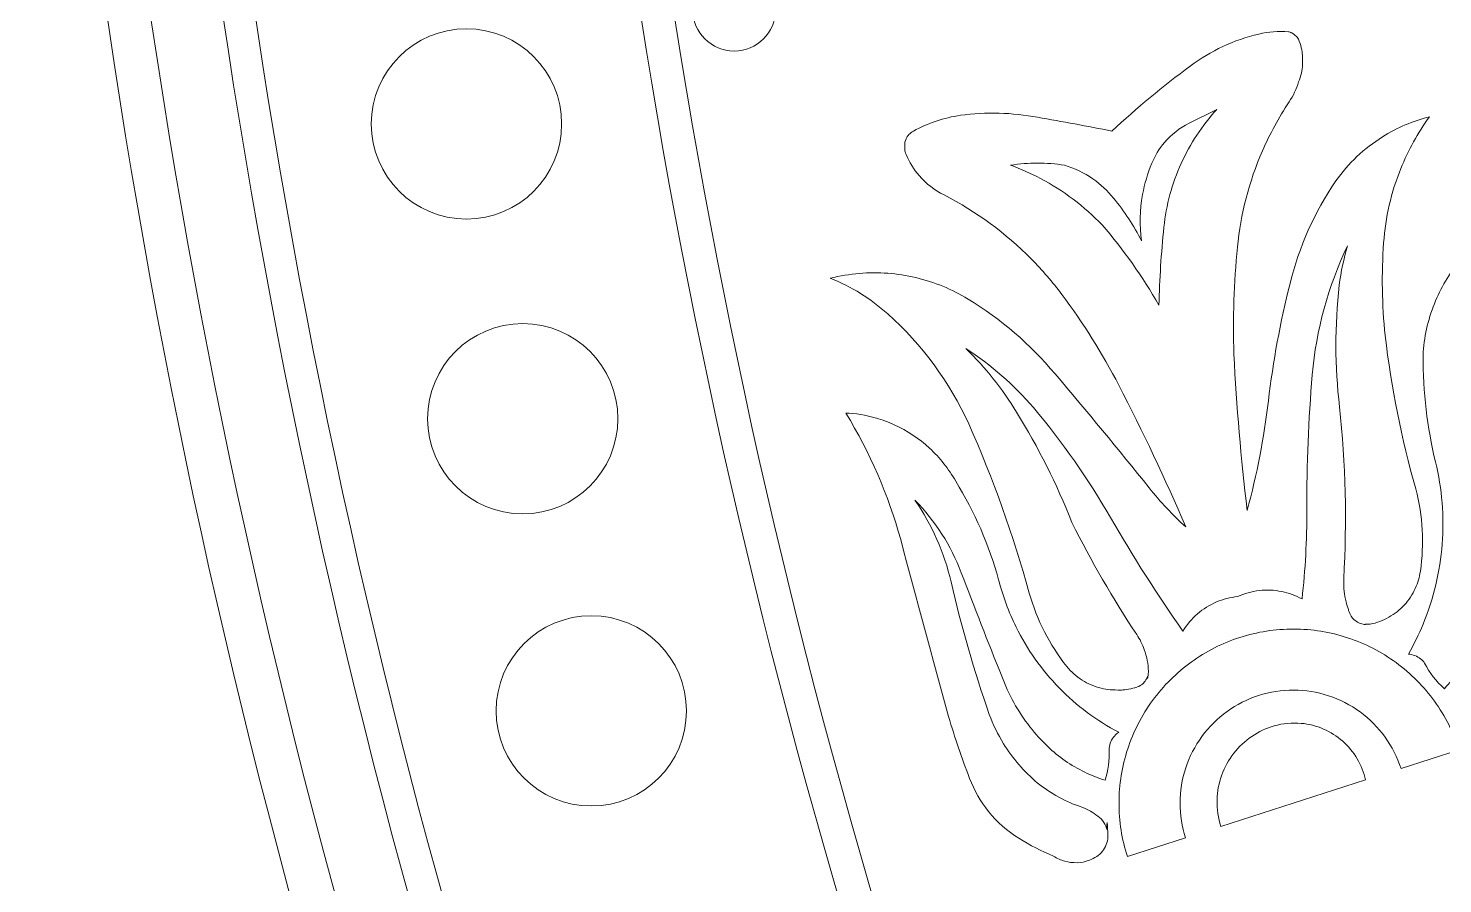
# Model space of a CAD drawing. Header units: millimetres. Extents: x -216 to 235, y -247 to 205.
# Drawn here: x -215.69 to -173.26, y -79.46 to -53.8 of the extents above; entities that cross this region are included whole.
import ezdxf

# ---------------------------------------------------------------- set-up
doc = ezdxf.new("R2010")
doc.units = ezdxf.units.MM
doc.header["$MEASUREMENT"] = 0
doc.layers.add('Camada 1', color=7, linetype='Continuous')

msp = doc.modelspace()

# ---------------------------------------------------------------- linework, layer by layer
at = {"layer": 'Camada 1', "color": 240, "lineweight": 18}
msp.add_open_spline([(40.386, -243.7514), (52.549, -242.0562), (64.5321, -239.369), (76.2543, -235.708), (76.2543, -235.708), (98.8911, -228.6351), (120.1427, -218.1082), (139.486, -204.3864), (139.486, -204.3864), (164.4969, -186.644), (185.4274, -164.233), (201.4217, -138.0695), (201.4217, -138.0695), (213.7717, -117.7741), (222.7947, -95.7966), (228.2686, -72.6782), (228.2686, -72.6782), (232.7664, -53.682), (234.7784, -34.2646), (234.2711, -14.7498), (234.2711, -14.7498), (233.6078, 8.9614), (229.2434, 32.277), (221.2854, 54.6227), (221.2854, 54.6227), (213.3274, 76.9685), (201.9717, 97.7943), (187.498, 116.5872), (187.498, 116.5872), (182.1139, 123.578), (176.3293, 130.2413), (170.1642, 136.5541), (170.1642, 136.5541), (153.5928, 153.4769), (134.5781, 167.599), (113.5883, 178.5727), (113.5883, 178.5727), (92.5985, 189.5464), (70.1505, 197.1015), (46.7969, 201.0519), (46.7969, 201.0519), (39.0919, 202.3552), (31.3295, 203.2562), (23.5308, 203.7524), (23.5308, 203.7524), (0.054, 205.2792), (-23.3725, 203.1146), (-46.1721, 197.3119), (-46.1721, 197.3119), (-57.2082, 194.503), (-67.9982, 190.8615), (-78.4793, 186.4083), (-78.4793, 186.4083), (-100.2525, 177.1917), (-120.3159, 164.6826), (-138.1754, 149.1888), (-138.1754, 149.1888), (-156.0349, 133.6951), (-171.2507, 115.5983), (-183.4483, 95.344), (-183.4483, 95.344), (-190.4371, 83.7389), (-196.3515, 71.5511), (-201.1434, 58.8799), (-201.1434, 58.8799), (-210.746, 33.3304), (-215.639, 6.4782), (-215.6655, -20.8162), (-215.6655, -20.8162), (-215.6885, -44.4186), (-212.0189, -67.7341), (-204.7472, -90.1884), (-204.7472, -90.1884), (-197.4754, -112.6427), (-186.7806, -133.683), (-172.926, -152.7913), (-172.926, -152.7913), (-167.4686, -160.3181), (-161.5547, -167.4917), (-155.2071, -174.2846)], degree=3, knots=[0, 0, 0, 0, 0.047619, 0.047619, 0.047619, 0.047619, 0.0952381, 0.0952381, 0.0952381, 0.0952381, 0.1428571, 0.1428571, 0.1428571, 0.1428571, 0.1904762, 0.1904762, 0.1904762, 0.1904762, 0.2380952, 0.2380952, 0.2380952, 0.2380952, 0.2857143, 0.2857143, 0.2857143, 0.2857143, 0.3333333, 0.3333333, 0.3333333, 0.3333333, 0.3809524, 0.3809524, 0.3809524, 0.3809524, 0.4285714, 0.4285714, 0.4285714, 0.4285714, 0.4761905, 0.4761905, 0.4761905, 0.4761905, 0.5238095, 0.5238095, 0.5238095, 0.5238095, 0.5714286, 0.5714286, 0.5714286, 0.5714286, 0.6190476, 0.6190476, 0.6190476, 0.6190476, 0.6666667, 0.6666667, 0.6666667, 0.6666667, 0.7142857, 0.7142857, 0.7142857, 0.7142857, 0.7619048, 0.7619048, 0.7619048, 0.7619048, 0.8095238, 0.8095238, 0.8095238, 0.8095238, 0.8571429, 0.8571429, 0.8571429, 0.8571429, 0.9047619, 0.9047619, 0.9047619, 0.9047619, 1, 1, 1, 1], dxfattribs=at)
at = {"layer": 'Camada 1', "color": 250, "lineweight": 18}
for points, knots in [([(169.4556, 135.5004), (152.9965, 152.348), (134.1044, 166.4135), (113.2447, 177.3504), (113.2447, 177.3504), (92.385, 188.2873), (70.0712, 195.8264), (46.8527, 199.782), (46.8527, 199.782), (39.1901, 201.0875), (31.4701, 201.9926), (23.7134, 202.4951), (23.7134, 202.4951), (0.3708, 204.0413), (-22.9262, 201.9169), (-45.6041, 196.1741), (-45.6041, 196.1741), (-56.5864, 193.3931), (-67.3248, 189.7829), (-77.7567, 185.3645), (-77.7567, 185.3645), (-99.4202, 176.2238), (-119.3871, 163.8067), (-137.1658, 148.419), (-137.1658, 148.419), (-154.9444, 133.0313), (-170.097, 115.0518), (-182.2504, 94.9233), (-182.2504, 94.9233), (-189.2131, 83.3915), (-195.1084, 71.2792), (-199.8881, 58.6848), (-199.8881, 58.6848), (-209.4979, 33.2044), (-214.3954, 6.4161), (-214.4225, -20.8161), (-214.4225, -20.8161), (-214.4225, -44.3152), (-210.6959, -67.68), (-203.3914, -90.0987), (-203.3914, -90.0987), (-196.087, -112.5174), (-185.3655, -133.5174), (-171.4908, -152.5816), (-171.4908, -152.5816), (-166.2338, -159.8049), (-160.555, -166.7015), (-154.4747, -173.2469), (-154.4747, -173.2469), (-138.5335, -190.4321), (-120.1002, -204.912), (-99.6287, -216.33), (-99.6287, -216.33), (-77.9909, -228.3986), (-54.6567, -236.727), (-30.2673, -241.0865), (-30.2673, -241.0865), (-7.2069, -245.2627), (16.2229, -245.78), (39.4452, -242.6257)], [0, 0, 0, 0, 0.0625, 0.0625, 0.0625, 0.0625, 0.125, 0.125, 0.125, 0.125, 0.1875, 0.1875, 0.1875, 0.1875, 0.25, 0.25, 0.25, 0.25, 0.3125, 0.3125, 0.3125, 0.3125, 0.375, 0.375, 0.375, 0.375, 0.4375, 0.4375, 0.4375, 0.4375, 0.5, 0.5, 0.5, 0.5, 0.5625, 0.5625, 0.5625, 0.5625, 0.625, 0.625, 0.625, 0.625, 0.6875, 0.6875, 0.6875, 0.6875, 0.75, 0.75, 0.75, 0.75, 0.8125, 0.8125, 0.8125, 0.8125, 0.875, 0.875, 0.875, 0.875, 1, 1, 1, 1]), ([(-80.3896, -223.5108), (-101.7016, -214.0775), (-121.2756, -201.4264), (-138.6295, -185.869), (-138.6295, -185.869), (-155.9835, -170.3116), (-170.6901, -152.2309), (-182.3871, -132.0723), (-182.3871, -132.0723), (-186.1637, -125.5637), (-189.6042, -118.8715), (-192.6998, -112.0128), (-192.6998, -112.0128), (-202.31, -90.6018), (-208.4525, -67.9511), (-210.976, -44.6184), (-210.976, -44.6184), (-211.9408, -35.6978), (-212.3665, -26.7353), (-212.2517, -17.7634), (-212.2517, -17.7634), (-211.9346, 5.5262), (-207.9782, 28.4796), (-200.4799, 50.5315), (-200.4799, 50.5315), (-192.9815, 72.5834), (-182.1257, 93.1907), (-168.1799, 111.8462), (-168.1799, 111.8462), (-161.7917, 120.3919), (-154.8036, 128.4545), (-147.2523, 135.9921), (-147.2523, 135.9921), (-144.575, 138.6646), (-141.8305, 141.2679), (-139.0205, 143.8004)], [0, 0, 0, 0, 0.1, 0.1, 0.1, 0.1, 0.2, 0.2, 0.2, 0.2, 0.3, 0.3, 0.3, 0.3, 0.4, 0.4, 0.4, 0.4, 0.5, 0.5, 0.5, 0.5, 0.6, 0.6, 0.6, 0.6, 0.7, 0.7, 0.7, 0.7, 0.8, 0.8, 0.8, 0.8, 1, 1, 1, 1]), ([(-139.0924, 142.3947), (-156.1732, 126.9372), (-170.6255, 108.9981), (-182.0937, 89.0189), (-182.0937, 89.0189), (-190.2531, 74.804), (-196.7728, 59.7664), (-201.5712, 44.0943), (-201.5712, 44.0943), (-208.3999, 21.7894), (-211.6552, -1.3091), (-211.2571, -24.6323), (-211.2571, -24.6323), (-211.1087, -33.3264), (-210.4499, -41.9967), (-209.2831, -50.6134), (-209.2831, -50.6134), (-206.139, -73.616), (-199.4352, -95.8435), (-189.3368, -116.7486), (-189.3368, -116.7486), (-180.0563, -135.9605), (-168.1071, -153.6364), (-153.7378, -169.4081), (-153.7378, -169.4081), (-133.2574, -191.8875), (-108.6336, -209.7323), (-80.8955, -222.1967)], [0, 0, 0, 0, 0.125, 0.125, 0.125, 0.125, 0.25, 0.25, 0.25, 0.25, 0.375, 0.375, 0.375, 0.375, 0.5, 0.5, 0.5, 0.5, 0.625, 0.625, 0.625, 0.625, 0.75, 0.75, 0.75, 0.75, 1, 1, 1, 1]), ([(-130.0336, 133.8278), (-146.2194, 119.3145), (-159.9356, 102.4479), (-170.8443, 83.6433), (-170.8443, 83.6433), (-179.7554, 68.2822), (-186.6247, 51.9059), (-191.3391, 34.7844), (-191.3391, 34.7844), (-198.8378, 7.5444), (-200.7516, -20.6439), (-197.0035, -48.6475), (-197.0035, -48.6475), (-194.1104, -70.2624), (-187.8716, -91.1586), (-178.4408, -110.8216), (-178.4408, -110.8216), (-170.3193, -127.7548), (-159.9861, -143.4365), (-147.6304, -157.5797)], [0, 0, 0, 0, 0.1666667, 0.1666667, 0.1666667, 0.1666667, 0.3333333, 0.3333333, 0.3333333, 0.3333333, 0.5, 0.5, 0.5, 0.5, 0.6666667, 0.6666667, 0.6666667, 0.6666667, 1, 1, 1, 1]), ([(-140.2035, -167.1943), (-159.4832, -147.5044), (-174.5435, -124.4266), (-184.8038, -98.8507), (-184.8038, -98.8507), (-192.9967, -78.4281), (-197.894, -56.9753), (-199.375, -35.0205), (-199.375, -35.0205), (-199.8831, -27.4882), (-199.9833, -19.9394), (-199.6752, -12.3962)], [0, 0, 0, 0, 0.25, 0.25, 0.25, 0.25, 0.5, 0.5, 0.5, 0.5, 1, 1, 1, 1]), ([(-194.515, -54.4784), (-195.2015, -54.4784), (-195.7581, -53.9218), (-195.7581, -53.2353), (-195.7581, -53.2353), (-195.7581, -52.5487), (-195.2015, -51.9921), (-194.515, -51.9921), (-194.515, -51.9921), (-193.8284, -51.9921), (-193.2718, -52.5487), (-193.2718, -53.2353), (-193.2718, -53.2353), (-193.2718, -53.9218), (-193.8284, -54.4784), (-194.515, -54.4784)], [0, 0, 0, 0, 0.2, 0.2, 0.2, 0.2, 0.4, 0.4, 0.4, 0.4, 0.6, 0.6, 0.6, 0.6, 1, 1, 1, 1]), ([(-199.6906, -56.6664), (-199.6906, -58.2427), (-200.9686, -59.5206), (-202.5449, -59.5206), (-202.5449, -59.5206), (-204.1213, -59.5206), (-205.3992, -58.2427), (-205.3992, -56.6664), (-205.3992, -56.6664), (-205.3992, -55.09), (-204.1213, -53.8121), (-202.5449, -53.8121), (-202.5449, -53.8121), (-200.9686, -53.8121), (-199.6906, -55.09), (-199.6906, -56.6664)], [0, 0, 0, 0, 0.2, 0.2, 0.2, 0.2, 0.4, 0.4, 0.4, 0.4, 0.6, 0.6, 0.6, 0.6, 1, 1, 1, 1]), ([(-176.0309, -71.3966), (-176.003, -71.4479), (-175.9675, -71.4943), (-175.9251, -71.5345), (-175.9251, -71.5345), (-175.8828, -71.5746), (-175.8346, -71.6077), (-175.7819, -71.6329), (-175.7819, -71.6329), (-175.7292, -71.658), (-175.6534, -71.6822), (-175.6153, -71.6822), (-175.6153, -71.6822), (-175.4858, -71.6822), (-175.7284, -71.6766), (-175.4359, -71.6766), (-175.4359, -71.6766), (-175.2399, -71.6367), (-175.0525, -71.5665), (-174.8783, -71.4679), (-174.8783, -71.4679), (-174.7042, -71.3694), (-174.5476, -71.2448), (-174.4124, -71.0972), (-174.4124, -71.0972), (-174.2773, -70.9496), (-174.1669, -70.7827), (-174.084, -70.6006), (-174.084, -70.6006), (-174.0098, -70.4377), (-173.9591, -70.2661), (-173.9331, -70.0891), (-173.9331, -70.0891), (-173.8121, -69.2621), (-173.8585, -68.4277), (-174.0703, -67.6192), (-174.0703, -67.6192), (-174.4968, -66.111), (-174.8038, -64.5739), (-174.9893, -63.0176), (-174.9893, -63.0176), (-175.0843, -62.0917), (-175.0993, -61.1611), (-175.0343, -60.2327), (-175.0343, -60.2327), (-174.9806, -59.4662), (-174.8076, -58.7175), (-174.5197, -58.0051), (-174.5197, -58.0051), (-174.2967, -57.4533), (-174.0082, -56.9327), (-173.6586, -56.451), (-173.6586, -56.451), (-174.1587, -56.5769), (-174.6329, -56.7795), (-175.0696, -57.0537), (-175.0696, -57.0537), (-175.6203, -57.3996), (-176.0924, -57.8468), (-176.4675, -58.378), (-176.4675, -58.378), (-177.1085, -59.3143), (-177.5715, -60.3502), (-177.8417, -61.4522), (-177.8417, -61.4522), (-178.1343, -62.613), (-178.3512, -63.7902), (-178.4916, -64.979), (-178.4916, -64.979), (-178.6225, -66.0886), (-178.8349, -67.1855), (-179.1274, -68.2638), (-179.1274, -68.2638), (-179.3141, -66.7056), (-179.4472, -65.1418), (-179.5267, -63.5745), (-179.5267, -63.5745), (-179.561, -62.5035), (-179.5254, -61.4325), (-179.4203, -60.3661), (-179.4203, -60.3661), (-179.3233, -59.368), (-179.0714, -58.3973), (-178.6707, -57.4779), (-178.6707, -57.4779), (-178.4471, -56.9649), (-178.1794, -56.4736), (-177.8695, -56.0076), (-177.8695, -56.0076), (-177.7447, -55.8199), (-177.649, -55.6159), (-177.5845, -55.4001), (-177.5845, -55.4001), (-177.518, -55.2396), (-177.4637, -55.0287), (-177.4637, -54.8976), (-177.4637, -54.8976), (-177.4637, -54.6378), (-177.4635, -54.5513), (-177.504, -54.3825), (-177.504, -54.3825), (-177.5252, -54.294), (-177.5536, -54.2075), (-177.5891, -54.1237), (-177.5891, -54.1237), (-177.6145, -54.0806), (-177.6462, -54.042), (-177.6836, -54.0088), (-177.6836, -54.0088), (-177.721, -53.9756), (-177.7896, -53.9287), (-177.809, -53.9287), (-177.809, -53.9287), (-177.7949, -53.9287), (-177.8794, -53.9017), (-177.8901, -53.9017), (-177.8901, -53.9017), (-178.1886, -53.876), (-178.4874, -53.8981), (-178.7789, -53.9675), (-178.7789, -53.9675), (-179.5256, -54.1453), (-180.2206, -54.4712), (-180.8349, -54.9315), (-180.8349, -54.9315), (-181.656, -55.5344), (-182.4395, -56.1855), (-183.1827, -56.8823), (-183.1827, -56.8823), (-183.9241, -56.7337), (-184.6675, -56.5952), (-185.4128, -56.4669), (-185.4128, -56.4669), (-186.1778, -56.3235), (-186.956, -56.3035), (-187.7274, -56.4076), (-187.7274, -56.4076), (-188.2228, -56.481), (-188.6977, -56.6398), (-189.1377, -56.8791), (-189.1377, -56.8791), (-189.1875, -56.9062), (-189.2324, -56.9408), (-189.2714, -56.9819), (-189.2714, -56.9819), (-189.2967, -57.0086), (-189.3191, -57.0378), (-189.3385, -57.069), (-189.3385, -57.069), (-189.3678, -57.1262), (-189.398, -57.2119), (-189.398, -57.2509), (-189.398, -57.2509), (-189.398, -57.4482), (-189.3985, -57.2565), (-189.3985, -57.4422), (-189.3985, -57.4422), (-189.3985, -57.4689), (-189.3776, -57.5379), (-189.3588, -57.5831), (-189.3588, -57.5831), (-189.2613, -57.8145), (-189.1289, -58.0278), (-188.9647, -58.2177), (-188.9647, -58.2177), (-188.7554, -58.4598), (-188.5023, -58.6556), (-188.2154, -58.7973), (-188.2154, -58.7973), (-187.2463, -59.2985), (-186.3676, -59.9452), (-185.6009, -60.7213), (-185.6009, -60.7213), (-185.2713, -61.055), (-184.965, -61.4102), (-184.6835, -61.7853), (-184.6835, -61.7853), (-184.0401, -62.6434), (-183.4704, -63.5521), (-182.9786, -64.5053), (-182.9786, -64.5053), (-182.2589, -65.8999), (-181.5879, -67.3186), (-180.9663, -68.7596), (-180.9663, -68.7596), (-181.3646, -68.3984), (-181.7322, -68.006), (-182.0666, -67.5849), (-182.0666, -67.5849), (-182.9898, -66.4297), (-183.9314, -65.2897), (-184.8914, -64.1649), (-184.8914, -64.1649), (-185.633, -63.2758), (-186.5106, -62.5205), (-187.5003, -61.9197), (-187.5003, -61.9197), (-187.987, -61.6242), (-188.5139, -61.4086), (-189.0681, -61.278), (-189.0681, -61.278), (-189.6223, -61.1474), (-190.1901, -61.1051), (-190.7575, -61.1521), (-190.7575, -61.1521), (-191.0528, -61.1766), (-191.3451, -61.2252), (-191.6325, -61.2975), (-191.6325, -61.2975), (-190.9962, -61.548), (-190.4152, -61.9084), (-189.9081, -62.367), (-189.9081, -62.367), (-188.8746, -63.2911), (-188.0529, -64.4078), (-187.4782, -65.6694), (-187.4782, -65.6694), (-186.7479, -67.3148), (-186.1413, -69.0097), (-185.6619, -70.7449), (-185.6619, -70.7449), (-185.4336, -71.5481), (-185.0545, -72.2921), (-184.5388, -72.9488), (-184.5388, -72.9488), (-184.4065, -73.1076), (-184.251, -73.2436), (-184.0761, -73.3537), (-184.0761, -73.3537), (-183.9012, -73.4638), (-183.7113, -73.5451), (-183.511, -73.5957), (-183.511, -73.5957), (-183.3106, -73.6464), (-183.1854, -73.6513), (-182.8987, -73.6513), (-182.8987, -73.6513), (-182.7848, -73.6513), (-182.5902, -73.6122), (-182.4416, -73.5656), (-182.4416, -73.5656), (-182.4177, -73.5656), (-182.344, -73.5263), (-182.3011, -73.4957), (-182.3011, -73.4957), (-182.2581, -73.4651), (-182.2205, -73.4282), (-182.1891, -73.3858), (-182.1891, -73.3858), (-182.1576, -73.3434), (-182.1165, -73.2698), (-182.1165, -73.2467), (-182.1165, -73.2467), (-182.1165, -73.4216), (-182.0904, -73.1409), (-182.0904, -73.0846), (-182.0904, -73.0846), (-182.0904, -72.8886), (-182.1384, -72.6469), (-182.213, -72.439), (-182.213, -72.439), (-182.2702, -72.2798), (-182.3462, -72.1285), (-182.4398, -71.9875), (-182.4398, -71.9875), (-183.1564, -70.9078), (-183.8049, -69.7858), (-184.3826, -68.6258), (-184.3826, -68.6258), (-184.8381, -67.4739), (-185.3929, -66.3664), (-186.0428, -65.3118), (-186.0428, -65.3118), (-186.4708, -64.6172), (-186.9796, -63.9794), (-187.5618, -63.4078), (-187.5618, -63.4078), (-186.8046, -63.8983), (-186.126, -64.4928), (-185.5402, -65.1789), (-185.5402, -65.1789), (-184.6715, -66.2082), (-183.8979, -67.3108), (-183.2256, -68.4779), (-183.2256, -68.4779), (-182.5534, -69.6449), (-181.8292, -70.7802), (-181.0542, -71.8817), (-181.0542, -71.8817), (-180.9371, -71.6875), (-180.791, -71.5141), (-180.6196, -71.3656), (-180.6196, -71.3656), (-180.4482, -71.2172), (-180.2557, -71.0974), (-180.0468, -71.0091), (-180.0468, -71.0091), (-179.8456, -70.9242), (-179.6339, -70.8705), (-179.4165, -70.8494), (-179.4165, -70.8494), (-179.2104, -70.7549), (-178.992, -70.6938), (-178.7668, -70.6676), (-178.7668, -70.6676), (-178.5415, -70.6414), (-178.315, -70.6508), (-178.0926, -70.6955), (-178.0926, -70.6955), (-177.8785, -70.7386), (-177.6734, -70.8134), (-177.4818, -70.9184), (-177.4818, -70.9184), (-177.3825, -70.0284), (-177.3378, -69.1743), (-177.3378, -68.2389), (-177.3378, -68.2389), (-177.3442, -66.8874), (-177.2895, -65.537), (-177.1738, -64.1905), (-177.1738, -64.1905), (-177.058, -62.8438), (-176.7017, -61.54), (-176.1166, -60.3217), (-176.1166, -60.3217), (-176.2303, -60.71), (-176.3137, -61.106), (-176.3663, -61.5072), (-176.3663, -61.5072), (-176.501, -62.7196), (-176.4983, -63.9394), (-176.3583, -65.1512), (-176.3583, -65.1512), (-176.1745, -66.8665), (-176.132, -68.5911), (-176.2309, -70.3134), (-176.2309, -70.3134), (-176.2309, -70.6214), (-176.221, -70.7798), (-176.1616, -71.0061), (-176.1616, -71.0061), (-176.1414, -71.0829), (-176.1172, -71.1586), (-176.0889, -71.2328), (-176.0889, -71.2328), (-176.0889, -71.2663), (-176.0588, -71.3453), (-176.0309, -71.3966)], [0, 0, 0, 0, 0.0113636, 0.0113636, 0.0113636, 0.0113636, 0.0227273, 0.0227273, 0.0227273, 0.0227273, 0.0340909, 0.0340909, 0.0340909, 0.0340909, 0.0454545, 0.0454545, 0.0454545, 0.0454545, 0.0568182, 0.0568182, 0.0568182, 0.0568182, 0.0681818, 0.0681818, 0.0681818, 0.0681818, 0.0795455, 0.0795455, 0.0795455, 0.0795455, 0.0909091, 0.0909091, 0.0909091, 0.0909091, 0.1022727, 0.1022727, 0.1022727, 0.1022727, 0.1136364, 0.1136364, 0.1136364, 0.1136364, 0.125, 0.125, 0.125, 0.125, 0.1363636, 0.1363636, 0.1363636, 0.1363636, 0.1477273, 0.1477273, 0.1477273, 0.1477273, 0.1590909, 0.1590909, 0.1590909, 0.1590909, 0.1704545, 0.1704545, 0.1704545, 0.1704545, 0.1818182, 0.1818182, 0.1818182, 0.1818182, 0.1931818, 0.1931818, 0.1931818, 0.1931818, 0.2045455, 0.2045455, 0.2045455, 0.2045455, 0.2159091, 0.2159091, 0.2159091, 0.2159091, 0.2272727, 0.2272727, 0.2272727, 0.2272727, 0.2386364, 0.2386364, 0.2386364, 0.2386364, 0.25, 0.25, 0.25, 0.25, 0.2613636, 0.2613636, 0.2613636, 0.2613636, 0.2727273, 0.2727273, 0.2727273, 0.2727273, 0.2840909, 0.2840909, 0.2840909, 0.2840909, 0.2954545, 0.2954545, 0.2954545, 0.2954545, 0.3068182, 0.3068182, 0.3068182, 0.3068182, 0.3181818, 0.3181818, 0.3181818, 0.3181818, 0.3295455, 0.3295455, 0.3295455, 0.3295455, 0.3409091, 0.3409091, 0.3409091, 0.3409091, 0.3522727, 0.3522727, 0.3522727, 0.3522727, 0.3636364, 0.3636364, 0.3636364, 0.3636364, 0.375, 0.375, 0.375, 0.375, 0.3863636, 0.3863636, 0.3863636, 0.3863636, 0.3977273, 0.3977273, 0.3977273, 0.3977273, 0.4090909, 0.4090909, 0.4090909, 0.4090909, 0.4204545, 0.4204545, 0.4204545, 0.4204545, 0.4318182, 0.4318182, 0.4318182, 0.4318182, 0.4431818, 0.4431818, 0.4431818, 0.4431818, 0.4545455, 0.4545455, 0.4545455, 0.4545455, 0.4659091, 0.4659091, 0.4659091, 0.4659091, 0.4772727, 0.4772727, 0.4772727, 0.4772727, 0.4886364, 0.4886364, 0.4886364, 0.4886364, 0.5, 0.5, 0.5, 0.5, 0.5113636, 0.5113636, 0.5113636, 0.5113636, 0.5227273, 0.5227273, 0.5227273, 0.5227273, 0.5340909, 0.5340909, 0.5340909, 0.5340909, 0.5454545, 0.5454545, 0.5454545, 0.5454545, 0.5568182, 0.5568182, 0.5568182, 0.5568182, 0.5681818, 0.5681818, 0.5681818, 0.5681818, 0.5795455, 0.5795455, 0.5795455, 0.5795455, 0.5909091, 0.5909091, 0.5909091, 0.5909091, 0.6022727, 0.6022727, 0.6022727, 0.6022727, 0.6136364, 0.6136364, 0.6136364, 0.6136364, 0.625, 0.625, 0.625, 0.625, 0.6363636, 0.6363636, 0.6363636, 0.6363636, 0.6477273, 0.6477273, 0.6477273, 0.6477273, 0.6590909, 0.6590909, 0.6590909, 0.6590909, 0.6704545, 0.6704545, 0.6704545, 0.6704545, 0.6818182, 0.6818182, 0.6818182, 0.6818182, 0.6931818, 0.6931818, 0.6931818, 0.6931818, 0.7045455, 0.7045455, 0.7045455, 0.7045455, 0.7159091, 0.7159091, 0.7159091, 0.7159091, 0.7272727, 0.7272727, 0.7272727, 0.7272727, 0.7386364, 0.7386364, 0.7386364, 0.7386364, 0.75, 0.75, 0.75, 0.75, 0.7613636, 0.7613636, 0.7613636, 0.7613636, 0.7727273, 0.7727273, 0.7727273, 0.7727273, 0.7840909, 0.7840909, 0.7840909, 0.7840909, 0.7954545, 0.7954545, 0.7954545, 0.7954545, 0.8068182, 0.8068182, 0.8068182, 0.8068182, 0.8181818, 0.8181818, 0.8181818, 0.8181818, 0.8295455, 0.8295455, 0.8295455, 0.8295455, 0.8409091, 0.8409091, 0.8409091, 0.8409091, 0.8522727, 0.8522727, 0.8522727, 0.8522727, 0.8636364, 0.8636364, 0.8636364, 0.8636364, 0.875, 0.875, 0.875, 0.875, 0.8863636, 0.8863636, 0.8863636, 0.8863636, 0.8977273, 0.8977273, 0.8977273, 0.8977273, 0.9090909, 0.9090909, 0.9090909, 0.9090909, 0.9204545, 0.9204545, 0.9204545, 0.9204545, 0.9318182, 0.9318182, 0.9318182, 0.9318182, 0.9431818, 0.9431818, 0.9431818, 0.9431818, 0.9545455, 0.9545455, 0.9545455, 0.9545455, 0.9659091, 0.9659091, 0.9659091, 0.9659091, 0.9772727, 0.9772727, 0.9772727, 0.9772727, 1, 1, 1, 1]), ([(-180.0419, -56.2364), (-180.4802, -56.7167), (-180.838, -57.2596), (-181.1064, -57.8519), (-181.1064, -57.8519), (-181.3814, -58.4587), (-181.5556, -59.1017), (-181.6246, -59.7643), (-181.6246, -59.7643), (-181.7055, -60.5416), (-181.7556, -61.3215), (-181.775, -62.1027)], [0, 0, 0, 0, 0.25, 0.25, 0.25, 0.25, 0.5, 0.5, 0.5, 0.5, 1, 1, 1, 1]), ([(-183.7572, -58.3139), (-183.5233, -58.476), (-183.3144, -58.6693), (-183.1346, -58.89), (-183.1346, -58.89), (-182.8097, -59.2889), (-182.5285, -59.7198), (-182.294, -60.1778), (-182.294, -60.1778), (-182.3577, -59.7142), (-182.348, -59.2465), (-182.2652, -58.786), (-182.2652, -58.786), (-182.2073, -58.4637), (-182.1143, -58.1497), (-181.9873, -57.8478), (-181.9873, -57.8478), (-181.8946, -57.6215), (-181.7677, -57.4125), (-181.6096, -57.226), (-181.6096, -57.226), (-181.4039, -56.9833), (-181.1533, -56.7873), (-180.8683, -56.646)], [0, 0, 0, 0, 0.1428571, 0.1428571, 0.1428571, 0.1428571, 0.2857143, 0.2857143, 0.2857143, 0.2857143, 0.4285714, 0.4285714, 0.4285714, 0.4285714, 0.5714286, 0.5714286, 0.5714286, 0.5714286, 0.7142857, 0.7142857, 0.7142857, 0.7142857, 1, 1, 1, 1]), ([(-181.775, -62.1027), (-182.2648, -61.2475), (-182.8334, -60.4426), (-183.4758, -59.6951), (-183.4758, -59.6951), (-184.0167, -59.1363), (-184.6384, -58.6689), (-185.3256, -58.3045), (-185.3256, -58.3045), (-185.6154, -58.1508), (-185.9148, -58.0168), (-186.2224, -57.9028), (-186.2224, -57.9028), (-185.687, -57.8198), (-185.1452, -57.8199), (-184.6099, -57.9032), (-184.6099, -57.9032), (-184.3052, -57.9947), (-184.0187, -58.1327), (-183.7572, -58.3139)], [0, 0, 0, 0, 0.1666667, 0.1666667, 0.1666667, 0.1666667, 0.3333333, 0.3333333, 0.3333333, 0.3333333, 0.5, 0.5, 0.5, 0.5, 0.6666667, 0.6666667, 0.6666667, 0.6666667, 1, 1, 1, 1]), ([(-171.8458, -75.4676), (-171.7081, -75.4676), (-171.5861, -75.4504), (-171.4615, -75.4117), (-171.4615, -75.4117), (-171.3369, -75.3729), (-171.2198, -75.3151), (-171.1133, -75.2397), (-171.1133, -75.2397), (-171.0067, -75.1643), (-170.9133, -75.0732), (-170.8353, -74.9685), (-170.8353, -74.9685), (-170.7971, -74.9173), (-170.763, -74.8634), (-170.7331, -74.807), (-170.7331, -74.807), (-170.4921, -74.4976), (-170.2805, -74.1675), (-170.1, -73.8194), (-170.1, -73.8194), (-169.9169, -73.4544), (-169.7931, -73.0653), (-169.7317, -72.6616), (-169.7317, -72.6616), (-169.6743, -72.284), (-169.6728, -71.9021), (-169.7272, -71.5241), (-169.7272, -71.5241), (-169.8121, -70.8757), (-169.9416, -70.2348), (-170.1154, -69.6043), (-170.1154, -69.6043), (-170.6272, -67.8424), (-171.1033, -66.0705), (-171.5438, -64.2894), (-171.5438, -64.2894), (-171.8763, -62.9448), (-172.0294, -61.622), (-172.0294, -60.1841), (-172.0294, -60.1841), (-172.2989, -60.3397), (-172.5394, -60.5374), (-172.7442, -60.7717), (-172.7442, -60.7717), (-173.0669, -61.1588), (-173.3251, -61.5916), (-173.5124, -62.0594), (-173.5124, -62.0594), (-173.7105, -62.5545), (-173.8241, -63.0755), (-173.85, -63.6081), (-173.85, -63.6081), (-173.85, -64.7213), (-173.7313, -65.7594), (-173.4776, -66.8084), (-173.4776, -66.8084), (-173.2823, -67.616), (-173.2157, -68.4442), (-173.2796, -69.2726), (-173.2796, -69.2726), (-173.3434, -70.101), (-173.536, -70.9092), (-173.8526, -71.6773), (-173.8526, -71.6773), (-173.9801, -71.9864), (-174.1269, -72.2868), (-174.2923, -72.5773), (-174.2923, -72.5773), (-174.237, -72.5773), (-174.16, -72.5944), (-174.0975, -72.6183), (-174.0975, -72.6183), (-174.0349, -72.6422), (-173.9769, -72.6756), (-173.9248, -72.7176), (-173.9248, -72.7176), (-173.8801, -72.7537), (-173.8406, -72.7954), (-173.8071, -72.8421), (-173.8071, -72.8421), (-173.6576, -73.1341), (-173.4575, -73.3939), (-173.2134, -73.613), (-173.2134, -73.613), (-172.9052, -73.2794), (-172.653, -72.9017), (-172.463, -72.4892), (-172.463, -72.4892), (-172.3714, -72.2904), (-172.2952, -72.0853), (-172.2347, -71.875)], [0, 0, 0, 0, 0.0416667, 0.0416667, 0.0416667, 0.0416667, 0.0833333, 0.0833333, 0.0833333, 0.0833333, 0.125, 0.125, 0.125, 0.125, 0.1666667, 0.1666667, 0.1666667, 0.1666667, 0.2083333, 0.2083333, 0.2083333, 0.2083333, 0.25, 0.25, 0.25, 0.25, 0.2916667, 0.2916667, 0.2916667, 0.2916667, 0.3333333, 0.3333333, 0.3333333, 0.3333333, 0.375, 0.375, 0.375, 0.375, 0.4166667, 0.4166667, 0.4166667, 0.4166667, 0.4583333, 0.4583333, 0.4583333, 0.4583333, 0.5, 0.5, 0.5, 0.5, 0.5416667, 0.5416667, 0.5416667, 0.5416667, 0.5833333, 0.5833333, 0.5833333, 0.5833333, 0.625, 0.625, 0.625, 0.625, 0.6666667, 0.6666667, 0.6666667, 0.6666667, 0.7083333, 0.7083333, 0.7083333, 0.7083333, 0.75, 0.75, 0.75, 0.75, 0.7916667, 0.7916667, 0.7916667, 0.7916667, 0.8333333, 0.8333333, 0.8333333, 0.8333333, 0.875, 0.875, 0.875, 0.875, 0.9166667, 0.9166667, 0.9166667, 0.9166667, 1, 1, 1, 1]), ([(-198.0025, -65.5108), (-198.0025, -67.0871), (-199.2804, -68.365), (-200.8568, -68.365), (-200.8568, -68.365), (-202.4331, -68.365), (-203.711, -67.0871), (-203.711, -65.5108), (-203.711, -65.5108), (-203.711, -63.9344), (-202.4331, -62.6565), (-200.8568, -62.6565), (-200.8568, -62.6565), (-199.2804, -62.6565), (-198.0025, -63.9344), (-198.0025, -65.5108)], [0, 0, 0, 0, 0.2, 0.2, 0.2, 0.2, 0.4, 0.4, 0.4, 0.4, 0.6, 0.6, 0.6, 0.6, 1, 1, 1, 1]), ([(-189.7144, -65.693), (-189.8883, -65.6135), (-190.0674, -65.5465), (-190.2507, -65.4923), (-190.2507, -65.4923), (-190.5481, -65.4043), (-190.9017, -65.3437), (-191.164, -65.3437), (-191.164, -65.3437), (-190.4422, -66.5278), (-189.8907, -67.8002), (-189.52, -69.1366), (-189.52, -69.1366), (-189.0525, -70.9106), (-188.5734, -72.6814), (-188.0827, -74.4491), (-188.0827, -74.4491), (-187.8996, -75.0762), (-187.6896, -75.6948), (-187.4531, -76.3038), (-187.4531, -76.3038), (-187.316, -76.6633), (-187.1243, -76.9969), (-186.8827, -77.2965), (-186.8827, -77.2965), (-186.627, -77.6137), (-186.3222, -77.8842), (-185.9769, -78.1005), (-185.9769, -78.1005), (-185.6447, -78.3087), (-185.2959, -78.4875), (-184.9331, -78.6359), (-184.9331, -78.6359), (-184.829, -78.7049), (-184.7153, -78.7567), (-184.5949, -78.7901), (-184.5949, -78.7901), (-184.4745, -78.8235), (-184.3782, -78.8323), (-184.2255, -78.8323), (-184.2255, -78.8323), (-184.1196, -78.8323), (-183.9783, -78.802), (-183.8613, -78.7583), (-183.8613, -78.7583), (-183.7835, -78.7292), (-183.7092, -78.6922), (-183.6392, -78.6477), (-183.6392, -78.6477), (-183.5743, -78.6048), (-183.5169, -78.5524), (-183.4685, -78.4916), (-183.4685, -78.4916), (-183.42, -78.4308), (-183.3816, -78.3632), (-183.3543, -78.2904), (-183.3543, -78.2904), (-183.327, -78.2177), (-183.3079, -78.1294), (-183.3079, -78.0639), (-183.3079, -78.0639), (-183.3079, -77.9681), (-183.3338, -77.2946), (-183.3338, -77.834), (-183.3338, -77.834), (-183.3338, -77.7965), (-183.3866, -77.6883), (-183.4295, -77.6234), (-183.4295, -77.6234), (-183.4784, -77.5493), (-183.5398, -77.4851), (-183.6116, -77.4329), (-183.6116, -77.4329), (-183.7485, -77.321), (-183.9021, -77.2333), (-184.068, -77.1722), (-184.068, -77.1722), (-184.5622, -77.0104), (-185.019, -76.762), (-185.4235, -76.4352), (-185.4235, -76.4352), (-185.8207, -76.0989), (-186.1605, -75.7045), (-186.4343, -75.2618), (-186.4343, -75.2618), (-186.6065, -74.9834), (-186.7504, -74.6893), (-186.8645, -74.3825), (-186.8645, -74.3825), (-187.3167, -73.0792), (-187.6988, -71.7537), (-188.0096, -70.4096), (-188.0096, -70.4096), (-188.2135, -69.5284), (-188.5789, -68.701), (-189.0931, -67.9568), (-189.0931, -67.9568), (-188.4834, -68.5805), (-188.0136, -69.3154), (-187.7035, -70.1305), (-187.7035, -70.1305), (-187.309, -71.1682), (-186.9043, -72.2018), (-186.4895, -73.2315), (-186.4895, -73.2315), (-186.2883, -73.7827), (-186.0034, -74.2956), (-185.6418, -74.7576), (-185.6418, -74.7576), (-185.4784, -74.9664), (-185.3005, -75.163), (-185.1091, -75.3465), (-185.1091, -75.3465), (-184.7812, -75.6608), (-184.4082, -75.9198), (-183.9993, -76.1174), (-183.9993, -76.1174), (-183.8022, -76.2126), (-183.5985, -76.2926), (-183.3893, -76.3569), (-183.3893, -76.3569), (-183.2885, -76.0448), (-183.2637, -75.7977), (-183.2637, -75.392)], [0, 0, 0, 0, 0.03125, 0.03125, 0.03125, 0.03125, 0.0625, 0.0625, 0.0625, 0.0625, 0.09375, 0.09375, 0.09375, 0.09375, 0.125, 0.125, 0.125, 0.125, 0.15625, 0.15625, 0.15625, 0.15625, 0.1875, 0.1875, 0.1875, 0.1875, 0.21875, 0.21875, 0.21875, 0.21875, 0.25, 0.25, 0.25, 0.25, 0.28125, 0.28125, 0.28125, 0.28125, 0.3125, 0.3125, 0.3125, 0.3125, 0.34375, 0.34375, 0.34375, 0.34375, 0.375, 0.375, 0.375, 0.375, 0.40625, 0.40625, 0.40625, 0.40625, 0.4375, 0.4375, 0.4375, 0.4375, 0.46875, 0.46875, 0.46875, 0.46875, 0.5, 0.5, 0.5, 0.5, 0.53125, 0.53125, 0.53125, 0.53125, 0.5625, 0.5625, 0.5625, 0.5625, 0.59375, 0.59375, 0.59375, 0.59375, 0.625, 0.625, 0.625, 0.625, 0.65625, 0.65625, 0.65625, 0.65625, 0.6875, 0.6875, 0.6875, 0.6875, 0.71875, 0.71875, 0.71875, 0.71875, 0.75, 0.75, 0.75, 0.75, 0.78125, 0.78125, 0.78125, 0.78125, 0.8125, 0.8125, 0.8125, 0.8125, 0.84375, 0.84375, 0.84375, 0.84375, 0.875, 0.875, 0.875, 0.875, 0.90625, 0.90625, 0.90625, 0.90625, 0.9375, 0.9375, 0.9375, 0.9375, 1, 1, 1, 1]), ([(-183.2637, -75.392), (-183.2637, -75.3439), (-183.2406, -75.2606), (-183.2139, -75.1991), (-183.2139, -75.1991), (-183.1873, -75.1377), (-183.1513, -75.0812), (-183.107, -75.0311), (-183.107, -75.0311), (-183.069, -74.988), (-183.0255, -74.9505), (-182.9773, -74.9192), (-182.9773, -74.9192), (-183.6418, -74.5705), (-184.2436, -74.1222), (-184.7678, -73.5852), (-184.7678, -73.5852), (-185.292, -73.0483), (-185.7257, -72.4359), (-186.0583, -71.7633), (-186.0583, -71.7633), (-186.283, -71.309), (-186.4582, -70.8334), (-186.5818, -70.342), (-186.5818, -70.342), (-186.8702, -69.3), (-187.302, -68.3089), (-187.8689, -67.3883), (-187.8689, -67.3883), (-188.0784, -67.0169), (-188.3434, -66.6829), (-188.6574, -66.3945), (-188.6574, -66.3945), (-188.9714, -66.1061), (-189.3266, -65.8703), (-189.7144, -65.693)], [0, 0, 0, 0, 0.1, 0.1, 0.1, 0.1, 0.2, 0.2, 0.2, 0.2, 0.3, 0.3, 0.3, 0.3, 0.4, 0.4, 0.4, 0.4, 0.5, 0.5, 0.5, 0.5, 0.6, 0.6, 0.6, 0.6, 0.7, 0.7, 0.7, 0.7, 0.8, 0.8, 0.8, 0.8, 1, 1, 1, 1]), ([(-201.654, -74.2767), (-201.654, -72.7004), (-200.3761, -71.4224), (-198.7997, -71.4224), (-198.7997, -71.4224), (-197.2233, -71.4224), (-195.9454, -72.7004), (-195.9454, -74.2767), (-195.9454, -74.2767), (-195.9454, -75.8531), (-197.2233, -77.131), (-198.7997, -77.131), (-198.7997, -77.131), (-200.3761, -77.131), (-201.654, -75.8531), (-201.654, -74.2767)], [0, 0, 0, 0, 0.2, 0.2, 0.2, 0.2, 0.4, 0.4, 0.4, 0.4, 0.6, 0.6, 0.6, 0.6, 1, 1, 1, 1]), ([(-182.7205, -78.6505), (-182.8888, -78.1273), (-182.9717, -77.5907), (-182.9717, -77.0345), (-182.9717, -77.0345), (-182.9717, -76.4913), (-182.8826, -75.9422), (-182.7112, -75.4199), (-182.7112, -75.4199), (-182.5399, -74.8976), (-182.289, -74.4086), (-181.9646, -73.9648), (-181.9646, -73.9648), (-181.6403, -73.5211), (-181.2505, -73.1335), (-180.8049, -72.8117), (-180.8049, -72.8117), (-180.3593, -72.4899), (-179.8688, -72.2418), (-179.3456, -72.0734), (-179.3456, -72.0734), (-178.8224, -71.905), (-178.2858, -71.8222), (-177.7296, -71.8222), (-177.7296, -71.8222), (-177.1864, -71.8222), (-176.6373, -71.9113), (-176.115, -72.0826)], [0, 0, 0, 0, 0.125, 0.125, 0.125, 0.125, 0.25, 0.25, 0.25, 0.25, 0.375, 0.375, 0.375, 0.375, 0.5, 0.5, 0.5, 0.5, 0.625, 0.625, 0.625, 0.625, 0.75, 0.75, 0.75, 0.75, 1, 1, 1, 1]), ([(-176.115, -72.0826), (-175.5928, -72.2539), (-175.1037, -72.5049), (-174.6599, -72.8292), (-174.6599, -72.8292), (-174.2162, -73.1536), (-173.8286, -73.5433), (-173.5068, -73.9889), (-173.5068, -73.9889), (-173.185, -74.4345), (-172.9369, -74.925), (-172.7685, -75.4482)], [0, 0, 0, 0, 0.25, 0.25, 0.25, 0.25, 0.5, 0.5, 0.5, 0.5, 1, 1, 1, 1]), ([(-174.5123, -76.0094), (-174.6217, -75.6695), (-174.7829, -75.3509), (-174.9919, -75.0615), (-174.9919, -75.0615), (-175.201, -74.772), (-175.4527, -74.5189), (-175.7409, -74.3082), (-175.7409, -74.3082), (-176.0292, -74.0975), (-176.3468, -73.9345), (-176.686, -73.8232), (-176.686, -73.8232), (-177.0253, -73.7119), (-177.3819, -73.654), (-177.7348, -73.654), (-177.7348, -73.654), (-178.0961, -73.654), (-178.4446, -73.7079), (-178.7845, -73.8172), (-178.7845, -73.8172), (-179.1243, -73.9266), (-179.4429, -74.0878), (-179.7324, -74.2968), (-179.7324, -74.2968), (-180.0218, -74.5059), (-180.275, -74.7576), (-180.4856, -75.0458), (-180.4856, -75.0458), (-180.6963, -75.3341), (-180.8593, -75.6517), (-180.9706, -75.991), (-180.9706, -75.991), (-181.0819, -76.3302), (-181.1398, -76.6868), (-181.1398, -77.0397), (-181.1398, -77.0397), (-181.1398, -77.401), (-181.0859, -77.7495), (-180.9766, -78.0894)], [0, 0, 0, 0, 0.0909091, 0.0909091, 0.0909091, 0.0909091, 0.1818182, 0.1818182, 0.1818182, 0.1818182, 0.2727273, 0.2727273, 0.2727273, 0.2727273, 0.3636364, 0.3636364, 0.3636364, 0.3636364, 0.4545455, 0.4545455, 0.4545455, 0.4545455, 0.5454545, 0.5454545, 0.5454545, 0.5454545, 0.6363636, 0.6363636, 0.6363636, 0.6363636, 0.7272727, 0.7272727, 0.7272727, 0.7272727, 0.8181818, 0.8181818, 0.8181818, 0.8181818, 1, 1, 1, 1]), ([(-175.5741, -76.351), (-175.6244, -76.1266), (-175.7091, -75.9127), (-175.8263, -75.7148), (-175.8263, -75.7148), (-175.9434, -75.5169), (-176.0901, -75.3397), (-176.2627, -75.1876), (-176.2627, -75.1876), (-176.4353, -75.0356), (-176.6296, -74.9124), (-176.8407, -74.8211), (-176.8407, -74.8211), (-177.0518, -74.7299), (-177.2746, -74.6728), (-177.5036, -74.6512), (-177.5036, -74.6512), (-177.7772, -74.6254), (-178.0508, -74.6511), (-178.3148, -74.7272), (-178.3148, -74.7272), (-178.5549, -74.7965), (-178.7812, -74.9024), (-178.9882, -75.0425), (-178.9882, -75.0425), (-179.1951, -75.1825), (-179.3776, -75.3532), (-179.5311, -75.5503), (-179.5311, -75.5503), (-179.6847, -75.7475), (-179.8054, -75.9662), (-179.8905, -76.2011)], [0, 0, 0, 0, 0.1111111, 0.1111111, 0.1111111, 0.1111111, 0.2222222, 0.2222222, 0.2222222, 0.2222222, 0.3333333, 0.3333333, 0.3333333, 0.3333333, 0.4444444, 0.4444444, 0.4444444, 0.4444444, 0.5555556, 0.5555556, 0.5555556, 0.5555556, 0.6666667, 0.6666667, 0.6666667, 0.6666667, 0.7777778, 0.7777778, 0.7777778, 0.7777778, 1, 1, 1, 1]), ([(-179.8905, -76.2011), (-179.9756, -76.4361), (-180.0313, -76.7117), (-180.0313, -76.9312), (-180.0313, -76.9312), (-180.0313, -77.2487), (-180.0015, -77.4838), (-179.9153, -77.7479)], [0, 0, 0, 0, 0.3333333, 0.3333333, 0.3333333, 0.3333333, 1, 1, 1, 1])]:
    msp.add_open_spline(points, degree=3, knots=knots, dxfattribs=at)
for points in [[(-180.8683, -56.646), (-180.8683, -56.646), (-180.0419, -56.2364), (-180.0419, -56.2364)], [(-172.7685, -75.4482), (-172.7685, -75.4482), (-174.5123, -76.0094), (-174.5123, -76.0094)], [(-179.9153, -77.7479), (-179.9153, -77.7479), (-175.5741, -76.351), (-175.5741, -76.351)], [(-180.9766, -78.0894), (-180.9766, -78.0894), (-182.7205, -78.6505), (-182.7205, -78.6505)]]:
    msp.add_open_spline(points, degree=3, dxfattribs=at)

doc.saveas('drawing.dxf')
